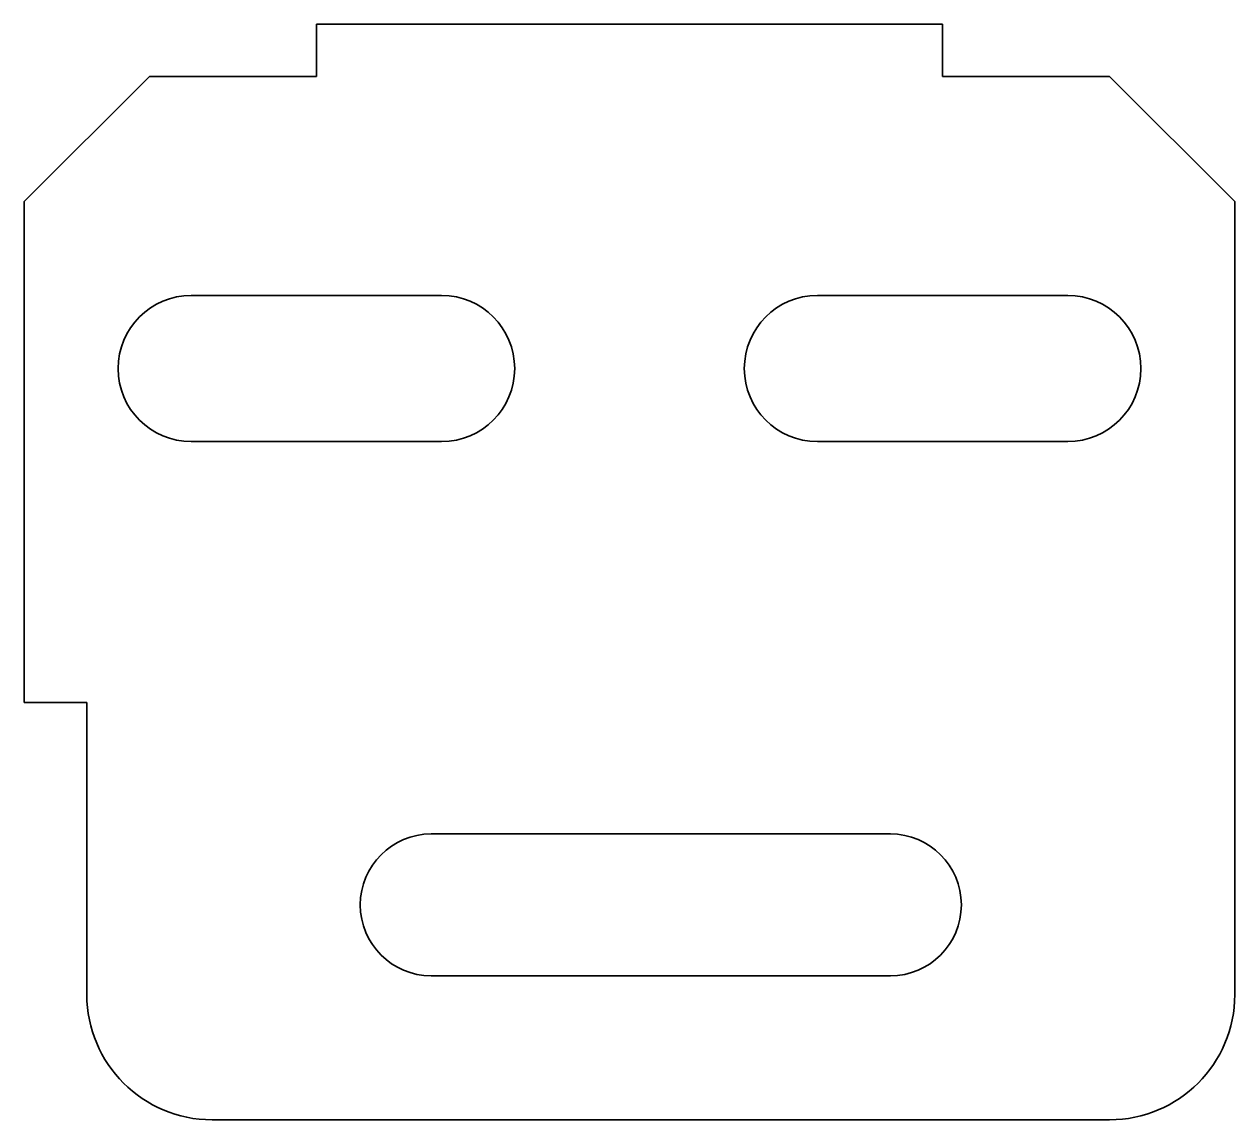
# Model space of a CAD drawing. Header units: millimetres. Extents: x 0 to 58, y 0 to 52.5.
import ezdxf

# ---------------------------------------------------------------- set-up
doc = ezdxf.new("R2010")
doc.units = ezdxf.units.MM
doc.layers.add('SIMUMAK Visible (ISO)', color=7, linetype='Continuous', lineweight=35)

# ---------------------------------------------------------------- blocks, each defined once
blk = doc.blocks.new('SIL-027-KRTL-01_Sheet_12_SIL-027-KRTL-01')
at = {"layer": 'SIMUMAK Visible (ISO)'}
for p, q in [((-15, 26.25), (-15, 23.75)), ((15, 26.25), (-15, 26.25)), ((15, 23.75), (15, 26.25)), ((-29, 17.75), (-23, 23.75)), ((-15, 23.75), (-23, 23.75)), ((23, 23.75), (15, 23.75)), ((23, 23.75), (29, 17.75)), ((-29, 17.75), (-29, -6.25)), ((29, -20.25), (29, 17.75)), ((-21, 13.25), (-9, 13.25)), ((9, 13.25), (21, 13.25)), ((-9, 6.25), (-21, 6.25)), ((21, 6.25), (9, 6.25)), ((-29, -6.25), (-26, -6.25)), ((-26, -6.25), (-26, -20.25)), ((-9.5, -12.55), (12.5, -12.55)), ((12.5, -19.35), (-9.5, -19.35)), ((-20, -26.25), (23, -26.25))]:
    blk.add_line(p, q, dxfattribs=at)
at = {"layer": 'SIMUMAK Visible (ISO)', "extrusion": (0, 0, -1)}
for centre, radius, start, end in [((21, 9.75), 3.5, 270, 90), ((9, 9.75), 3.5, 90, 270), ((-9, 9.75), 3.5, 270, 90), ((-21, 9.75), 3.5, 90, 270), ((9.5, -15.95), 3.4, 270, 90), ((-12.5, -15.95), 3.4, 90, 270), ((20, -20.25), 6, 270, 360), ((-23, -20.25), 6, 180, 270)]:
    blk.add_arc(centre, radius, start, end, dxfattribs=at)

msp = doc.modelspace()

# ---------------------------------------------------------------- block references
msp.add_blockref('SIL-027-KRTL-01_Sheet_12_SIL-027-KRTL-01', (29, 26.25))

doc.saveas('drawing.dxf')
